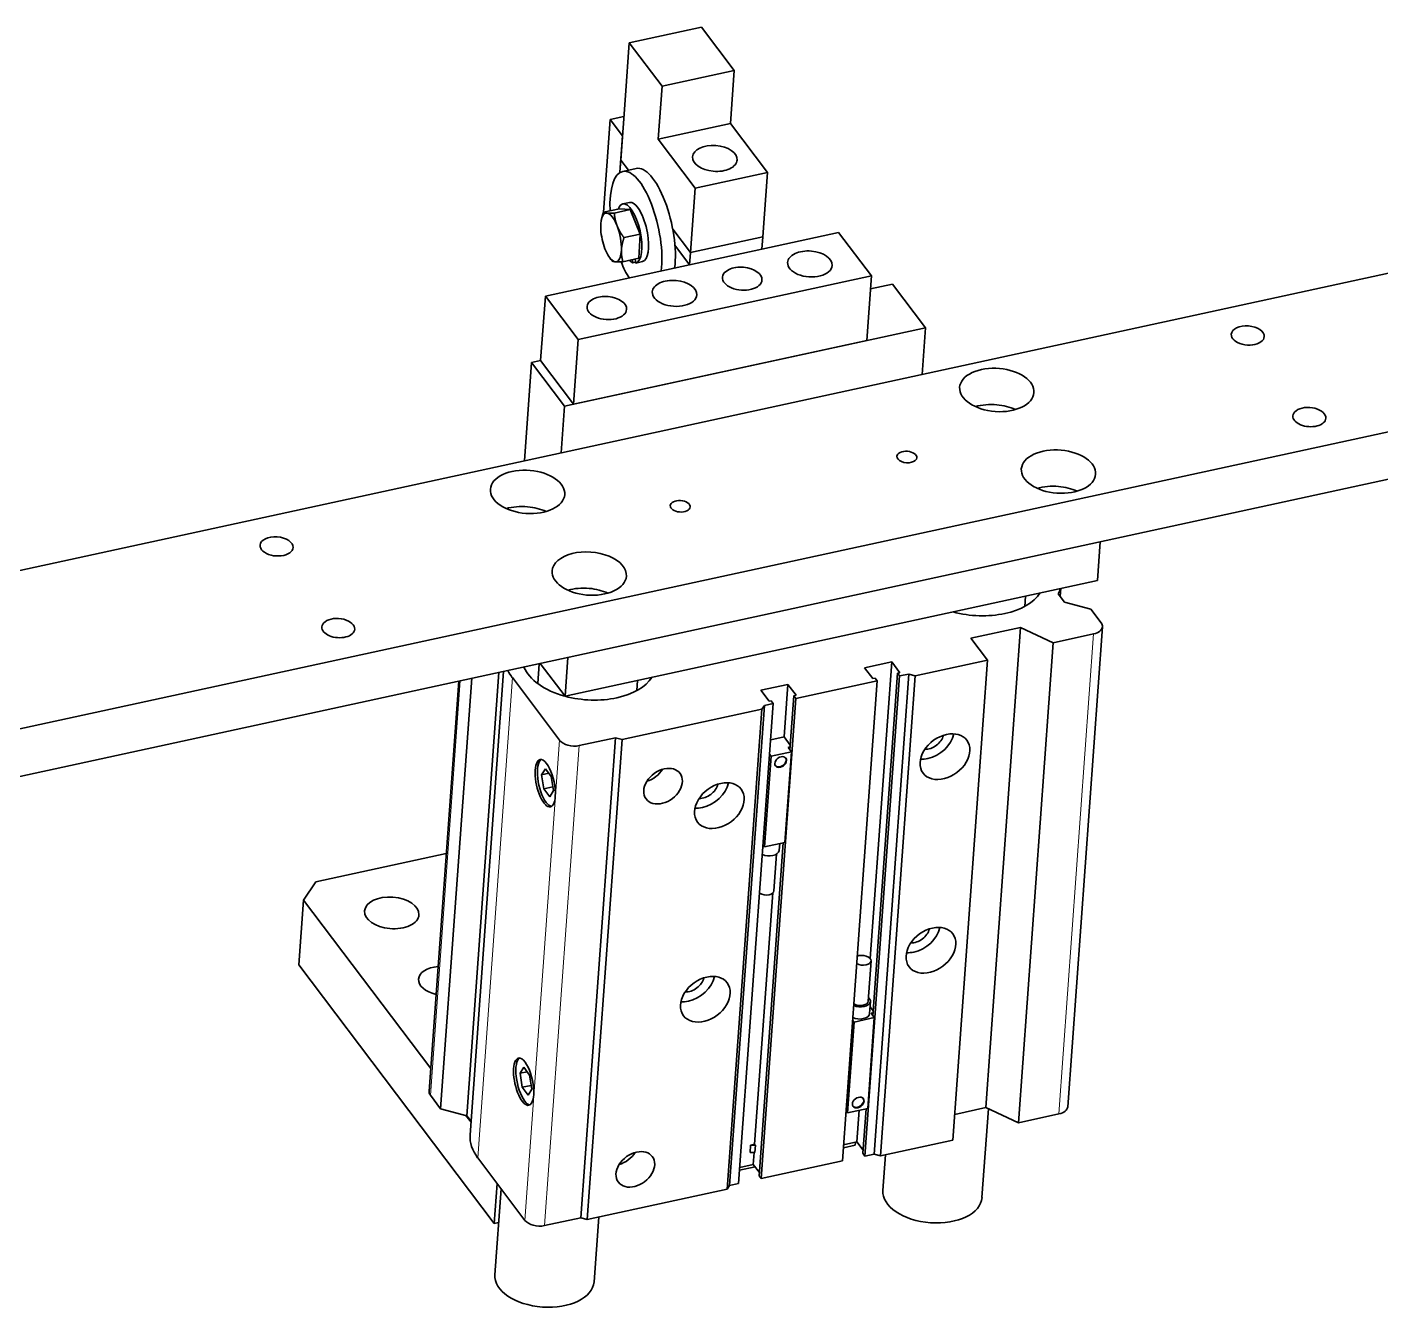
# Model space of a CAD drawing. Header units: millimetres. Extents: x 1333 to 106363, y -60675 to -5704.
# Drawn here: x 4498.9 to 4635.2, y -60171.6 to -60042.5 of the extents above; entities that cross this region are included whole.
import ezdxf

# ---------------------------------------------------------------- set-up
doc = ezdxf.new("R2010")
doc.units = ezdxf.units.MM
doc.header["$LTSCALE"] = 0.5
doc.layers.add('标注线', color=3, linetype='Continuous', lineweight=18)
doc.layers.add('粗实线', color=7, linetype='Continuous', lineweight=35)

# ---------------------------------------------------------------- blocks, each defined once
blk = doc.blocks.new('WGRGRGW')
at = {"color": 7, "lineweight": 13}
for p, q in [((-26104.83, -50537.06), (-26108.32, -50585.41)), ((-26171.6, -50583.51), (-26168.59, -50541.79)), ((-26166.84, -50589.82), (-26163.35, -50541.47)), ((-26158.59, -50547.78), (-26162.08, -50596.13)), ((-26160.1, -50596.65), (-26156.61, -50548.31))]:
    blk.add_line(p, q, dxfattribs=at)
at = {"layer": '粗实线', "ltscale": 0.371861}
for p, q in [((-26144.32, -50475.95), (-26151.59, -50477.53)), ((-26141.01, -50480.34), (-26148.28, -50481.92)), ((-26141.4, -50485.65), (-26148.66, -50487.23)), ((-26137.67, -50490.59), (-26144.94, -50492.17)), ((-26145.41, -50498.67), (-26138.14, -50497.09)), ((-26138.14, -50497.09), (-26145.41, -50498.67)), ((-26145.5, -50499.89), (-26138.23, -50498.31)), ((-26122.79, -50541.28), (-26115.52, -50539.7)), ((-26126.28, -50589.63), (-26119.01, -50588.05))]:
    blk.add_line(p, q, dxfattribs=at)
at = {"layer": '粗实线', "ltscale": 0.274836}
for p, q in [((-26141.01, -50480.34), (-26144.32, -50475.95)), ((-26148.28, -50481.92), (-26151.59, -50477.53)), ((-26130.51, -50496.63), (-26127.2, -50501.02)), ((-26125.07, -50501.85), (-26121.76, -50506.23)), ((-26160.03, -50503.04), (-26156.72, -50507.43)), ((-26160.5, -50509.54), (-26157.19, -50513.93)), ((-26161.41, -50509.74), (-26158.1, -50514.13))]:
    blk.add_line(p, q, dxfattribs=at)
at = {"layer": '粗实线', "ltscale": 0.266243}
for p, q in [((-26151.97, -50482.84), (-26151.59, -50477.53)), ((-26141.4, -50485.65), (-26141.01, -50480.34)), ((-26148.66, -50487.23), (-26148.28, -50481.92))]:
    blk.add_line(p, q, dxfattribs=at)
at = {"layer": '粗实线'}
for p, q in [((-25982.43, -50480.6), (-26298.12, -50549.17)), ((-25972.08, -50494.31), (-26287.77, -50562.89)), ((-25972.43, -50499.18), (-26288.12, -50567.76)), ((-26160.03, -50503.04), (-26145.5, -50499.89)), ((-26156.72, -50507.43), (-26127.2, -50501.02)), ((-26121.76, -50506.23), (-26158.1, -50514.13)), ((-26157.19, -50513.93), (-26127.67, -50507.52)), ((-26158.05, -50543.35), (-26104.45, -50531.7)), ((-26112.2, -50536.43), (-26115.69, -50584.77)), ((-26107.44, -50584.69), (-26103.95, -50536.35)), ((-26108.91, -50537.95), (-26112.41, -50586.29)), ((-26167.6, -50587.53), (-26164.23, -50540.85)), ((-26125.16, -50539.88), (-26127.32, -50569.76)), ((-26115.52, -50539.7), (-26119.01, -50588.05)), ((-26171.73, -50583.11), (-26168.75, -50541.83)), ((-26167.44, -50541.54), (-26170.57, -50584.88)), ((-26164.7, -50540.95), (-26167.92, -50585.59)), ((-26126.63, -50541.8), (-26130.12, -50590.14)), ((-26124.36, -50541.3), (-26127.85, -50589.65)), ((-26124.56, -50541.03), (-26127.06, -50575.52)), ((-26123.45, -50541.11), (-26126.94, -50589.45)), ((-26122.79, -50541.28), (-26126.28, -50589.63)), ((-26134.8, -50543.57), (-26138.3, -50591.92)), ((-26152.31, -50547.7), (-26138.23, -50544.64)), ((-26138.23, -50544.64), (-26141.72, -50592.98)), ((-26137.98, -50544.26), (-26141.48, -50592.61)), ((-26137.08, -50544.07), (-26140.57, -50592.41)), ((-26152.97, -50547.52), (-26156.47, -50595.87)), ((-26152.31, -50547.7), (-26155.81, -50596.04)), ((-26136.08, -50558.11), (-26138.5, -50591.64)), ((-26170.01, -50559.18), (-26183.13, -50562.03)), ((-26184.37, -50563.89), (-26171.57, -50580.85)), ((-26137.13, -50563.15), (-26138.96, -50588.47)), ((-26184.84, -50570.39), (-26165.18, -50596.45)), ((-26155.81, -50596.04), (-26141.72, -50592.98))]:
    blk.add_line(p, q, dxfattribs=at)
at = {"layer": '粗实线', "ltscale": 0.325859}
for p, q in [((-26151.97, -50482.84), (-26152.44, -50489.34)), ((-26138.14, -50497.09), (-26137.67, -50490.59)), ((-26145.41, -50498.67), (-26144.94, -50492.17)), ((-26127.67, -50507.52), (-26127.2, -50501.02)), ((-26160.5, -50509.54), (-26160.03, -50503.04)), ((-26157.19, -50513.93), (-26156.72, -50507.43)), ((-26184.37, -50563.89), (-26184.84, -50570.39))]:
    blk.add_line(p, q, dxfattribs=at)
at = {"layer": '粗实线', "ltscale": 0.070712}
blk.add_line((-26152.13, -50484.96), (-26153.51, -50485.26), dxfattribs=at)
at = {"layer": '粗实线', "ltscale": 0.468722}
blk.add_line((-26154.19, -50494.61), (-26153.51, -50485.26), dxfattribs=at)
at = {"layer": '粗实线', "ltscale": 0.103064}
blk.add_line((-26153.51, -50485.26), (-26152.27, -50486.9), dxfattribs=at)
at = {"layer": '粗实线', "ltscale": 0.309191}
for p, q in [((-26137.67, -50490.59), (-26141.4, -50485.65)), ((-26144.94, -50492.17), (-26148.66, -50487.23))]:
    blk.add_line(p, q, dxfattribs=at)
at = {"layer": '粗实线', "ltscale": 0.183296}
blk.add_line((-26152.53, -50490.56), (-26152.27, -50486.9), dxfattribs=at)
at = {"layer": '粗实线', "ltscale": 0.061099}
for p, q in [((-26152.53, -50490.56), (-26152.44, -50489.34)), ((-26138.23, -50498.31), (-26138.14, -50497.09)), ((-26145.5, -50499.89), (-26145.41, -50498.67)), ((-26127.38, -50575.3), (-26127.3, -50574.08))]:
    blk.add_line(p, q, dxfattribs=at)
at = {"layer": '粗实线', "ltscale": 0.064112}
blk.add_line((-26151.67, -50490.37), (-26152.44, -50489.34), dxfattribs=at)
blk.add_line((-26151.67, -50490.37), (-26152.44, -50489.34), dxfattribs=at)
at = {"layer": '粗实线', "ltscale": 0.069724}
blk.add_line((-26150.87, -50490.19), (-26152.24, -50490.49), dxfattribs=at)
at = {"layer": '粗实线', "ltscale": 0.002232}
blk.add_line((-26152.51, -50490.6), (-26152.53, -50490.56), dxfattribs=at)
blk.add_line((-26152.51, -50490.6), (-26152.53, -50490.56), dxfattribs=at)
at = {"layer": '粗实线', "ltscale": 0.082586}
for p, q in [((-26154.19, -50494.61), (-26152.57, -50494.26)), ((-26153.09, -50494.68), (-26151.48, -50494.33)), ((-26152.11, -50497.16), (-26150.49, -50496.81)), ((-26152.22, -50499.58), (-26150.61, -50499.23))]:
    blk.add_line(p, q, dxfattribs=at)
at = {"layer": '粗实线', "ltscale": 0.054986}
blk.add_line((-26151.48, -50494.33), (-26152.57, -50494.26), dxfattribs=at)
at = {"layer": '粗实线', "ltscale": 0.034862}
for p, q in [((-26151.56, -50493.62), (-26152.24, -50493.76)), ((-26150.24, -50499.57), (-26150.92, -50499.72))]:
    blk.add_line(p, q, dxfattribs=at)
at = {"layer": '粗实线', "ltscale": 0.133604}
blk.add_line((-26150.49, -50496.81), (-26151.48, -50494.33), dxfattribs=at)
at = {"layer": '粗实线', "ltscale": 0.001715}
blk.add_line((-26154.41, -50495.5), (-26154.41, -50495.46), dxfattribs=at)
at = {"layer": '粗实线', "ltscale": 0.120907}
blk.add_line((-26150.61, -50499.23), (-26150.49, -50496.81), dxfattribs=at)
at = {"layer": '粗实线', "ltscale": 0.148472}
blk.add_line((-26145.41, -50498.67), (-26147.2, -50496.3), dxfattribs=at)
blk.add_line((-26145.41, -50498.67), (-26147.2, -50496.3), dxfattribs=at)
at = {"layer": '粗实线', "ltscale": 0.395103}
blk.add_line((-26130.51, -50496.63), (-26138.23, -50498.31), dxfattribs=at)
at = {"layer": '粗实线', "ltscale": 0.122938}
blk.add_line((-26145.5, -50499.89), (-26146.98, -50497.92), dxfattribs=at)
blk.add_line((-26145.5, -50499.89), (-26146.98, -50497.92), dxfattribs=at)
at = {"layer": '粗实线', "ltscale": 0.008138}
blk.add_line((-26153.64, -50499.05), (-26153.55, -50499.18), dxfattribs=at)
at = {"layer": '粗实线', "ltscale": 0.016739}
blk.add_line((-26151.27, -50499.37), (-26151.21, -50499.7), dxfattribs=at)
at = {"layer": '粗实线', "ltscale": 0.013892}
blk.add_line((-26150.94, -50499.64), (-26151.21, -50499.7), dxfattribs=at)
at = {"layer": '粗实线', "ltscale": 0.020649}
blk.add_line((-26150.92, -50499.72), (-26150.99, -50499.31), dxfattribs=at)
at = {"layer": '粗实线', "ltscale": 0.113571}
blk.add_line((-26125.07, -50501.85), (-26127.29, -50502.33), dxfattribs=at)
at = {"layer": '粗实线', "ltscale": 0.23578}
for p, q in [((-26122.1, -50510.94), (-26121.76, -50506.23)), ((-26158.1, -50514.13), (-26158.44, -50518.83))]:
    blk.add_line(p, q, dxfattribs=at)
at = {"layer": '粗实线', "ltscale": 0.046483}
for p, q in [((-26160.5, -50509.54), (-26161.41, -50509.74)), ((-26124.36, -50541.3), (-26123.45, -50541.11)), ((-26137.98, -50544.26), (-26137.08, -50544.07)), ((-26127.85, -50589.65), (-26126.94, -50589.45)), ((-26141.48, -50592.61), (-26140.57, -50592.41))]:
    blk.add_line(p, q, dxfattribs=at)
at = {"layer": '粗实线', "ltscale": 0.495883}
blk.add_line((-26161.41, -50509.74), (-26162.13, -50519.63), dxfattribs=at)
at = {"layer": '粗实线', "ltscale": 0.195625}
for p, q in [((-26104.17, -50527.8), (-26104.45, -50531.7)), ((-26157.77, -50539.44), (-26158.05, -50543.35))]:
    blk.add_line(p, q, dxfattribs=at)
at = {"layer": '粗实线', "ltscale": 0.040319}
blk.add_line((-26108.19, -50533.31), (-26108.13, -50532.5), dxfattribs=at)
at = {"layer": '粗实线', "ltscale": 0.051035}
for p, q in [((-26111.77, -50534.29), (-26111.69, -50533.28)), ((-26150.83, -50542.78), (-26150.76, -50541.76))]:
    blk.add_line(p, q, dxfattribs=at)
at = {"layer": '粗实线', "ltscale": 0.052314}
blk.add_line((-26107.76, -50533.87), (-26108.39, -50533.03), dxfattribs=at)
at = {"layer": '粗实线', "ltscale": 0.136812}
for p, q in [((-26105.12, -50534.57), (-26107.76, -50533.87)), ((-26170.57, -50584.88), (-26167.92, -50585.59))]:
    blk.add_line(p, q, dxfattribs=at)
at = {"layer": '粗实线', "ltscale": 0.085886}
for p, q in [((-26104.08, -50535.94), (-26105.12, -50534.57)), ((-26171.6, -50583.51), (-26170.57, -50584.88))]:
    blk.add_line(p, q, dxfattribs=at)
at = {"layer": '粗实线', "ltscale": 0.254691}
blk.add_line((-26117.18, -50537.51), (-26112.2, -50536.43), dxfattribs=at)
at = {"layer": '粗实线', "ltscale": 0.180961}
for p, q in [((-26112.2, -50536.43), (-26108.91, -50537.95)), ((-26115.69, -50584.77), (-26112.41, -50586.29))]:
    blk.add_line(p, q, dxfattribs=at)
at = {"layer": '粗实线', "ltscale": 0.137418}
blk.add_line((-26115.52, -50539.7), (-26117.18, -50537.51), dxfattribs=at)
at = {"layer": '粗实线', "ltscale": 0.209172}
for p, q in [((-26108.91, -50537.95), (-26104.83, -50537.06)), ((-26112.41, -50586.29), (-26108.32, -50585.41))]:
    blk.add_line(p, q, dxfattribs=at)
at = {"layer": '粗实线', "ltscale": 0.099616}
blk.add_line((-26160.8, -50542.06), (-26160.66, -50540.07), dxfattribs=at)
at = {"layer": '粗实线', "ltscale": 0.206706}
blk.add_line((-26160.54, -50540.05), (-26158.05, -50543.35), dxfattribs=at)
at = {"layer": '粗实线', "ltscale": 0.139448}
for p, q in [((-26127.89, -50540.47), (-26125.16, -50539.88)), ((-26138.34, -50542.74), (-26135.61, -50542.15))]:
    blk.add_line(p, q, dxfattribs=at)
at = {"layer": '粗实线', "ltscale": 0.068709}
for p, q in [((-26127.06, -50541.57), (-26127.89, -50540.47)), ((-26125.16, -50539.88), (-26124.34, -50540.98)), ((-26135.61, -50542.15), (-26134.78, -50543.25)), ((-26137.51, -50543.84), (-26138.34, -50542.74))]:
    blk.add_line(p, q, dxfattribs=at)
at = {"layer": '粗实线', "ltscale": 0.395077}
for p, q in [((-26163.35, -50541.47), (-26158.59, -50547.78)), ((-26166.84, -50589.82), (-26162.08, -50596.13))]:
    blk.add_line(p, q, dxfattribs=at)
at = {"layer": '粗实线', "ltscale": 0.264761}
blk.add_line((-26135.61, -50542.15), (-26135.99, -50547.43), dxfattribs=at)
at = {"layer": '粗实线', "ltscale": 0.418344}
for p, q in [((-26134.8, -50543.57), (-26126.63, -50541.8)), ((-26138.3, -50591.92), (-26130.12, -50590.14))]:
    blk.add_line(p, q, dxfattribs=at)
at = {"layer": '粗实线', "ltscale": 0.011621}
for p, q in [((-26126.84, -50541.52), (-26127.06, -50541.57)), ((-26124.34, -50540.98), (-26124.56, -50541.03)), ((-26134.78, -50543.25), (-26135.01, -50543.3)), ((-26137.28, -50543.79), (-26137.51, -50543.84))]:
    blk.add_line(p, q, dxfattribs=at)
at = {"layer": '粗实线', "ltscale": 0.017177}
for p, q in [((-26126.63, -50541.8), (-26126.84, -50541.52)), ((-26124.56, -50541.03), (-26124.36, -50541.3)), ((-26135.01, -50543.3), (-26134.8, -50543.57)), ((-26137.08, -50544.07), (-26137.28, -50543.79)), ((-26128.06, -50589.37), (-26127.85, -50589.65)), ((-26138.5, -50591.64), (-26138.3, -50591.92))]:
    blk.add_line(p, q, dxfattribs=at)
at = {"layer": '粗实线', "ltscale": 0.034203}
for p, q in [((-26123.45, -50541.11), (-26122.79, -50541.28)), ((-26152.97, -50547.52), (-26152.31, -50547.7)), ((-26126.94, -50589.45), (-26126.28, -50589.63)), ((-26156.47, -50595.87), (-26155.81, -50596.04))]:
    blk.add_line(p, q, dxfattribs=at)
at = {"layer": '粗实线', "ltscale": 0.272775}
blk.add_line((-26135.01, -50543.3), (-26135.4, -50548.74), dxfattribs=at)
at = {"layer": '粗实线', "ltscale": 0.022374}
for p, q in [((-26138.23, -50544.64), (-26137.98, -50544.26)), ((-26141.72, -50592.98), (-26141.48, -50592.61))]:
    blk.add_line(p, q, dxfattribs=at)
at = {"layer": '粗实线', "ltscale": 0.185931}
for p, q in [((-26156.61, -50548.31), (-26152.97, -50547.52)), ((-26160.1, -50596.65), (-26156.47, -50595.87))]:
    blk.add_line(p, q, dxfattribs=at)
at = {"layer": '粗实线', "ltscale": 0.0689}
for p, q in [((-26137.34, -50547.73), (-26135.99, -50547.43)), ((-26130, -50588.52), (-26128.66, -50588.23)), ((-26140.45, -50590.79), (-26139.1, -50590.5))]:
    blk.add_line(p, q, dxfattribs=at)
at = {"layer": '粗实线', "ltscale": 0.051772}
for p, q in [((-26135.99, -50547.43), (-26135.37, -50548.26)), ((-26128.66, -50588.23), (-26128.03, -50589.05)), ((-26139.1, -50590.5), (-26138.48, -50591.32))]:
    blk.add_line(p, q, dxfattribs=at)
at = {"layer": '粗实线', "ltscale": 0.104586}
for p, q in [((-26135.26, -50548.93), (-26137.3, -50549.38)), ((-26137.96, -50558.52), (-26135.92, -50558.07)), ((-26126.91, -50575.71), (-26128.95, -50576.16)), ((-26129.61, -50585.3), (-26127.57, -50584.85))]:
    blk.add_line(p, q, dxfattribs=at)
at = {"layer": '粗实线', "ltscale": 0.45824}
for p, q in [((-26135.26, -50548.93), (-26135.92, -50558.07)), ((-26137.3, -50549.38), (-26137.96, -50558.52)), ((-26129.61, -50585.3), (-26128.95, -50576.16)), ((-26127.57, -50584.85), (-26126.91, -50575.71))]:
    blk.add_line(p, q, dxfattribs=at)
at = {"layer": '粗实线', "ltscale": 0.010524}
for p, q in [((-26135.38, -50548.45), (-26135.59, -50548.5)), ((-26127.03, -50575.23), (-26127.24, -50575.27))]:
    blk.add_line(p, q, dxfattribs=at)
at = {"layer": '粗实线', "ltscale": 0.027484}
for p, q in [((-26135.59, -50548.5), (-26135.26, -50548.93)), ((-26127.24, -50575.27), (-26126.91, -50575.71))]:
    blk.add_line(p, q, dxfattribs=at)
at = {"layer": '粗实线', "ltscale": 0.011904}
for p, q in [((-26137.3, -50549.38), (-26137.45, -50549.19)), ((-26138.11, -50558.33), (-26137.96, -50558.52)), ((-26128.95, -50576.16), (-26129.1, -50575.97)), ((-26129.76, -50585.11), (-26129.61, -50585.3))]:
    blk.add_line(p, q, dxfattribs=at)
at = {"layer": '粗实线', "ltscale": 0.036145}
for p, q in [((-26160.03, -50550.64), (-26160.41, -50551.26)), ((-26159.58, -50553.46), (-26159.21, -50552.84)), ((-26162.21, -50580.7), (-26162.58, -50581.32)), ((-26161.76, -50583.52), (-26161.38, -50582.91))]:
    blk.add_line(p, q, dxfattribs=at)
at = {"layer": '粗实线', "ltscale": 0.036912}
for p, q in [((-26160.41, -50551.26), (-26159.69, -50551.1)), ((-26162.58, -50581.32), (-26161.86, -50581.16))]:
    blk.add_line(p, q, dxfattribs=at)
at = {"layer": '粗实线', "ltscale": 0.071468}
for p, q in [((-26160.41, -50551.26), (-26160.18, -50552.67)), ((-26159.21, -50552.84), (-26159.44, -50551.43)), ((-26162.58, -50581.32), (-26162.35, -50582.73)), ((-26161.38, -50582.91), (-26161.61, -50581.49))]:
    blk.add_line(p, q, dxfattribs=at)
at = {"layer": '粗实线', "ltscale": 0.049587}
for p, q in [((-26159.44, -50551.43), (-26160.03, -50550.64)), ((-26160.18, -50552.67), (-26159.58, -50553.46)), ((-26161.61, -50581.49), (-26162.21, -50580.7)), ((-26162.35, -50582.73), (-26161.76, -50583.52))]:
    blk.add_line(p, q, dxfattribs=at)
at = {"layer": '粗实线', "ltscale": 0.046578}
for p, q in [((-26160.18, -50552.67), (-26159.27, -50552.47)), ((-26162.35, -50582.73), (-26161.44, -50582.54))]:
    blk.add_line(p, q, dxfattribs=at)
at = {"layer": '粗实线', "ltscale": 0.034825}
blk.add_line((-26136.43, -50558.19), (-26136.48, -50558.88), dxfattribs=at)
at = {"layer": '粗实线', "ltscale": 0.183993}
blk.add_line((-26136.75, -50559.26), (-26137.01, -50562.93), dxfattribs=at)
at = {"layer": '粗实线', "ltscale": 0.11187}
blk.add_line((-26184.37, -50563.89), (-26183.13, -50562.03), dxfattribs=at)
at = {"layer": '粗实线', "ltscale": 0.203662}
blk.add_line((-26127.53, -50574.06), (-26127.24, -50570), dxfattribs=at)
at = {"layer": '粗实线', "ltscale": 0.026126}
blk.add_line((-26127.34, -50574.62), (-26127.02, -50575.04), dxfattribs=at)
at = {"layer": '粗实线', "ltscale": 0.042875}
blk.add_line((-26168.02, -50585.56), (-26167.51, -50586.24), dxfattribs=at)
at = {"layer": '粗实线', "ltscale": 0.035177}
blk.add_line((-26167.92, -50585.59), (-26167.5, -50586.15), dxfattribs=at)
at = {"layer": '粗实线', "ltscale": 0.159861}
blk.add_line((-26128.43, -50585.04), (-26128.66, -50588.23), dxfattribs=at)
at = {"layer": '粗实线', "ltscale": 0.224887}
blk.add_line((-26127.73, -50584.89), (-26128.06, -50589.37), dxfattribs=at)
at = {"layer": '粗实线', "ltscale": 0.160408}
blk.add_line((-26118.82, -50585.45), (-26115.69, -50584.77), dxfattribs=at)
at = {"layer": '粗实线', "ltscale": 0.44783}
blk.add_line((-26116.07, -50593.83), (-26115.42, -50584.9), dxfattribs=at)
at = {"layer": '粗实线', "ltscale": 0.036659}
for p, q in [((-26139.41, -50589.28), (-26139.36, -50588.55)), ((-26138.88, -50588.57), (-26138.93, -50589.3))]:
    blk.add_line(p, q, dxfattribs=at)
at = {"layer": '粗实线', "ltscale": 0.020472}
blk.add_line((-26139.36, -50588.55), (-26138.96, -50588.47), dxfattribs=at)
at = {"layer": '粗实线', "ltscale": 0.006385}
blk.add_line((-26138.96, -50588.47), (-26138.88, -50588.57), dxfattribs=at)
at = {"layer": '粗实线', "ltscale": 0.0605}
blk.add_line((-26128.84, -50588.55), (-26130.02, -50588.81), dxfattribs=at)
at = {"layer": '粗实线', "ltscale": 0.01455}
blk.add_line((-26128.84, -50588.55), (-26128.82, -50588.26), dxfattribs=at)
at = {"layer": '粗实线', "ltscale": 0.060152}
blk.add_line((-26139.02, -50589.3), (-26139.1, -50590.5), dxfattribs=at)
at = {"layer": '粗实线', "ltscale": 0.179995}
blk.add_line((-26126.04, -50593.11), (-26125.78, -50589.52), dxfattribs=at)
at = {"layer": '粗实线', "ltscale": 0.079448}
blk.add_line((-26138.92, -50590.74), (-26140.47, -50591.08), dxfattribs=at)
at = {"layer": '粗实线', "ltscale": 0.202459}
blk.add_line((-26164.89, -50592.41), (-26165.18, -50596.45), dxfattribs=at)
at = {"layer": '粗实线', "ltscale": 0.433371}
blk.add_line((-26165.11, -50601.6), (-26164.48, -50592.95), dxfattribs=at)
at = {"layer": '粗实线', "ltscale": 0.023251}
blk.add_line((-26164.73, -50596.35), (-26165.18, -50596.45), dxfattribs=at)
at = {"layer": '粗实线', "ltscale": 0.327058}
blk.add_line((-26155.13, -50602.32), (-26154.66, -50595.79), dxfattribs=at)
at = {"layer": '粗实线'}
blk.add_arc((-26147.76, -50495.33), 6.95, 213.662, 216.9437, dxfattribs=at)
for centre, major_axis, ratio, start_param, end_param in [((-26142.96, -50489.18), (2.24, -0.16), 0.579956, 3.141707, 4.681691), ((-26142.96, -50489.18), (2.24, -0.16), 0.579956, 0.000115, 3.141707), ((-26150.91, -50496.6), (-1.33, 6.11), 0.368436, 3.939583, 6.283228), ((-26149.55, -50496.3), (-1.33, 6.11), 0.368436, 3.939583, 6.283228), ((-26142.96, -50489.18), (2.24, -0.16), 0.579956, 4.681691, 6.2833), ((-26150.91, -50496.6), (-1.33, 6.11), 0.368436, 0.000043, 1.135274), ((-26151.59, -50496.74), (0.65, -2.98), 0.368436, 3.141573, 3.668203), ((-26151.59, -50496.74), (0.65, -2.98), 0.368436, 0.018885, 3.141573), ((-26150.91, -50496.6), (0.65, -2.98), 0.368436, 1.466419, 3.141573), ((-26153.41, -50497.14), (0.53, -2.44), 0.368436, 3.898241, 5.526537), ((-26153.41, -50497.14), (0.53, -2.44), 0.368436, 3.037215, 3.898241), ((-26153.41, -50497.14), (0.53, -2.44), 0.368436, 0.94282, 3.037215), ((-26150.91, -50496.6), (0.65, -2.98), 0.368436, 0.018885, 1.466419), ((-26153.41, -50497.14), (0.53, -2.44), 0.368436, 5.526537, 7.226005), ((-26133.4, -50499.81), (2.24, -0.16), 0.579956, 1.540099, 3.141707), ((-26133.4, -50499.81), (2.24, -0.16), 0.579956, 0.000115, 1.540099), ((-26150.91, -50496.6), (-1.33, 6.11), 0.368436, 2.001027, 2.343603), ((-26151.59, -50496.74), (0.65, -2.98), 0.368436, 5.756561, 6.055545), ((-26133.4, -50499.81), (2.24, -0.16), 0.579956, 3.141707, 6.2833), ((-26140.21, -50501.29), (1.99, -0.14), 0.579956, 3.141707, 6.2833), ((-26140.21, -50501.29), (1.99, -0.14), 0.579956, 1.540099, 3.141707), ((-26140.21, -50501.29), (1.99, -0.14), 0.579956, 0.000115, 1.540099), ((-26147.02, -50502.77), (2.24, -0.16), 0.579956, 3.141707, 6.2833), ((-26147.02, -50502.77), (2.24, -0.16), 0.579956, 1.540099, 3.141707), ((-26147.02, -50502.77), (2.24, -0.16), 0.579956, 0.000115, 1.540099), ((-26153.84, -50504.25), (1.99, -0.14), 0.579956, 1.540099, 3.141707), ((-26153.84, -50504.25), (1.99, -0.14), 0.579956, 0.000115, 1.540099), ((-26153.84, -50504.25), (1.99, -0.14), 0.579956, 3.141707, 6.2833), ((-26089.31, -50507.01), (1.66, -0.12), 0.579956, 0.000066, 3.141658), ((-26089.31, -50507.01), (1.66, -0.12), 0.579956, 3.141658, 5.681691), ((-26089.31, -50507.01), (1.66, -0.12), 0.579956, 5.681691, 6.283251), ((-26114.58, -50512.5), (3.74, -0.27), 0.579956, 1.540099, 3.141555), ((-26114.58, -50512.5), (3.74, -0.27), 0.579956, 6.283147, 7.823284), ((-26114.58, -50512.5), (3.74, -0.27), 0.579956, 3.141555, 6.283147), ((-26114.85, -50516.15), (-3.74, 0.27), 0.579956, 4.681691, 5.280714), ((-26114.85, -50516.15), (-3.74, 0.27), 0.579956, 4.144064, 4.681691), ((-26083.11, -50515.23), (1.66, -0.12), 0.579956, 2.540099, 3.141658), ((-26083.11, -50515.23), (1.66, -0.12), 0.579956, 0.000066, 2.540099), ((-26083.11, -50515.23), (1.66, -0.12), 0.579956, 3.141658, 6.283251), ((-26123.63, -50519.25), (0.997, -0.072), 0.579956, 1.540099, 3.141707), ((-26123.63, -50519.25), (0.997, -0.072), 0.579956, 0.000115, 1.540099), ((-26108.37, -50520.72), (3.74, -0.27), 0.579956, 1.540099, 3.141555), ((-26108.37, -50520.72), (3.74, -0.27), 0.579956, 6.283147, 7.823284), ((-26123.63, -50519.25), (0.997, -0.072), 0.579956, 3.141707, 6.2833), ((-26108.37, -50520.72), (3.74, -0.27), 0.579956, 3.141555, 6.283147), ((-26161.82, -50522.76), (3.74, -0.27), 0.579956, 1.540099, 3.141555), ((-26161.82, -50522.76), (3.74, -0.27), 0.579956, 6.283147, 7.823284), ((-26161.82, -50522.76), (3.74, -0.27), 0.579956, 3.141555, 6.283147), ((-26108.64, -50524.38), (-3.74, 0.27), 0.579956, 4.681691, 5.280714), ((-26108.64, -50524.38), (-3.74, 0.27), 0.579956, 4.144064, 4.681691), ((-26162.09, -50526.42), (-3.74, 0.27), 0.579956, 4.681691, 5.280714), ((-26162.09, -50526.42), (-3.74, 0.27), 0.579956, 4.144064, 4.681691), ((-26146.45, -50524.21), (0.997, -0.072), 0.579956, 3.141707, 4.681691), ((-26146.45, -50524.21), (0.997, -0.072), 0.579956, 0.000115, 3.141707), ((-26146.45, -50524.21), (0.997, -0.072), 0.579956, 4.681691, 6.2833), ((-26187.09, -50528.25), (1.66, -0.12), 0.579956, 0.000066, 3.141658), ((-26187.09, -50528.25), (1.66, -0.12), 0.579956, 3.141658, 5.681691), ((-26187.09, -50528.25), (1.66, -0.12), 0.579956, 5.681691, 6.283251), ((-26155.61, -50530.99), (3.74, -0.27), 0.579956, 6.283147, 9.42474), ((-26155.61, -50530.99), (3.74, -0.27), 0.579956, 3.141555, 4.681691), ((-26155.61, -50530.99), (3.74, -0.27), 0.579956, 4.681691, 6.283147), ((-26155.88, -50534.64), (-3.74, 0.27), 0.579956, 4.681691, 5.280714), ((-26155.88, -50534.64), (-3.74, 0.27), 0.579956, 4.144064, 4.681691), ((-26116.56, -50531.31), (8.48, -0.61), 0.579956, 6.052276, 6.16151), ((-26116.56, -50531.31), (6.73, -0.49), 0.579956, 4.388572, 5.974811), ((-26180.88, -50536.48), (1.66, -0.12), 0.579956, 0.000066, 2.540099), ((-26180.88, -50536.48), (1.66, -0.12), 0.579956, 3.141658, 6.283251), ((-26180.88, -50536.48), (1.66, -0.12), 0.579956, 2.540099, 3.141658), ((-26105.45, -50536.24), (1.5, -0.11), 0.579956, 5.181691, 6.283119), ((-26105.45, -50536.24), (1.5, -0.11), 0.579956, 6.283119, 6.752488), ((-26155.63, -50539.8), (8.48, -0.61), 0.579956, 3.45963, 3.610895), ((-26155.63, -50539.8), (6.73, -0.49), 0.579956, 3.419981, 4.385632), ((-26155.63, -50539.8), (6.73, -0.49), 0.579956, 4.388572, 5.974811), ((-26119.8, -50549.43), (2.2, 1.66), 0.726572, 1.004836, 3.141492), ((-26121.35, -50547.37), (-1.26, -0.95), 0.726572, 0.735362, 2.406231), ((-26121.35, -50547.37), (2.2, 1.66), 0.726572, 4.146429, 5.582464), ((-26119.8, -50549.43), (2.2, 1.66), 0.726572, 6.283085, 7.288022), ((-26157.23, -50547.49), (1.5, -0.11), 0.579956, 3.610895, 5.181691), ((-26119.8, -50549.43), (2.2, 1.66), 0.726572, 3.141492, 6.283085), ((-26160.04, -50552.1), (0.52, -2.38), 0.368436, 3.141635, 6.283228), ((-26159.81, -50552.05), (-0.52, 2.38), 0.368436, 0.130055, 2.467945), ((-26160.04, -50552.1), (0.52, -2.38), 0.368436, 2.467945, 3.141635), ((-26160.04, -50552.1), (0.52, -2.38), 0.368436, 0.000043, 2.467945), ((-26136.34, -50549.97), (0.519, 0.391), 0.726572, 1.004836, 3.141492), ((-26136.38, -50549.91), (-0.519, -0.391), 0.726572, 0.072384, 1.004836), ((-26136.34, -50549.97), (0.519, 0.391), 0.726572, 3.141492, 6.283085), ((-26136.38, -50549.91), (-0.519, -0.391), 0.726572, 1.004836, 3.068959), ((-26136.34, -50549.97), (0.519, 0.391), 0.726572, 6.283085, 7.288022), ((-26121.35, -50547.37), (2.2, 1.66), 0.726572, 3.842314, 4.146429), ((-26148.18, -50552.4), (1.71, 1.29), 0.726572, 1.004836, 3.141492), ((-26148.18, -50552.4), (1.71, 1.29), 0.726572, 3.141492, 6.283085), ((-26149.84, -50550.2), (1.71, 1.29), 0.726572, 4.224185, 5.200593), ((-26148.18, -50552.4), (1.71, 1.29), 0.726572, 6.283085, 7.288022), ((-26142.51, -50554.36), (2.2, 1.66), 0.726572, 1.004836, 3.141492), ((-26142.51, -50554.36), (2.2, 1.66), 0.726572, 3.141492, 6.283085), ((-26144.06, -50552.31), (-1.26, -0.95), 0.726572, 0.735362, 2.406231), ((-26144.06, -50552.31), (2.2, 1.66), 0.726572, 4.146429, 5.582464), ((-26142.51, -50554.36), (2.2, 1.66), 0.726572, 6.283085, 7.288022), ((-26159.81, -50552.05), (-0.52, 2.38), 0.368436, 2.467945, 3.011535), ((-26144.06, -50552.31), (2.2, 1.66), 0.726572, 3.842314, 4.146429), ((-26137.57, -50558.8), (-1.08, 0.08), 0.579956, 1.016784, 2.040099), ((-26137.57, -50558.8), (-1.08, 0.08), 0.579956, 2.040099, 3.141527), ((-26175.49, -50565.16), (2.74, -0.2), 0.579956, 0.000115, 3.141707), ((-26137.86, -50562.87), (-0.848, 0.061), 0.579956, 0.8324, 2.040099), ((-26137.86, -50562.87), (-0.848, 0.061), 0.579956, 2.040099, 3.141527), ((-26175.49, -50565.16), (2.74, -0.2), 0.579956, 3.141707, 4.681691), ((-26175.49, -50565.16), (2.74, -0.2), 0.579956, 4.681691, 6.2833), ((-26121.21, -50568.93), (2.2, 1.66), 0.726572, 1.004836, 3.141492), ((-26122.76, -50566.87), (-1.26, -0.95), 0.726572, 0.735362, 2.406231), ((-26122.76, -50566.87), (2.2, 1.66), 0.726572, 4.146429, 5.582464), ((-26121.21, -50568.93), (2.2, 1.66), 0.726572, 6.283085, 7.288022), ((-26121.21, -50568.93), (2.2, 1.66), 0.726572, 3.141492, 6.283085), ((-26128.09, -50569.94), (0.848, -0.061), 0.579956, 6.283119, 8.592378), ((-26122.76, -50566.87), (2.2, 1.66), 0.726572, 3.842314, 4.146429), ((-26170.31, -50572.01), (2.49, -0.18), 0.579956, 1.821118, 3.141707), ((-26128.09, -50569.94), (0.848, -0.061), 0.579956, 3.973992, 5.181691), ((-26128.09, -50569.94), (0.848, -0.061), 0.579956, 5.181691, 6.283119), ((-26170.31, -50572.01), (2.49, -0.18), 0.579956, 3.141707, 4.462067), ((-26143.92, -50573.86), (2.2, 1.66), 0.726572, 1.004836, 3.141492), ((-26143.92, -50573.86), (2.2, 1.66), 0.726572, 3.141492, 6.283085), ((-26145.47, -50571.81), (-1.26, -0.95), 0.726572, 0.735362, 2.406231), ((-26145.47, -50571.81), (2.2, 1.66), 0.726572, 4.146429, 5.582464), ((-26143.92, -50573.86), (2.2, 1.66), 0.726572, 6.283085, 7.288022), ((-26145.47, -50571.81), (2.2, 1.66), 0.726572, 3.842314, 4.146429), ((-26128.38, -50574), (1.08, -0.08), 0.579956, 4.158377, 5.181691), ((-26128.38, -50574), (-0.848, 0.061), 0.579956, 0.8324, 2.040099), ((-26128.38, -50574), (-0.848, 0.061), 0.579956, 2.040099, 3.141527), ((-26128.38, -50574), (1.08, -0.08), 0.579956, 5.181691, 6.283119), ((-26128.38, -50574), (1.08, -0.08), 0.579956, 6.283119, 6.956339), ((-26128.47, -50575.22), (1.08, -0.08), 0.579956, 4.158377, 5.181691), ((-26128.47, -50575.22), (1.08, -0.08), 0.579956, 5.181691, 6.283119), ((-26162.21, -50582.16), (0.52, -2.38), 0.368436, 3.141635, 6.283228), ((-26161.98, -50582.11), (-0.52, 2.38), 0.368436, 0.130055, 2.467945), ((-26162.21, -50582.16), (0.52, -2.38), 0.368436, 2.467945, 3.141635), ((-26162.21, -50582.16), (0.52, -2.38), 0.368436, 0.000043, 2.467945), ((-26170.24, -50583.22), (1.5, -0.11), 0.579956, 3.141527, 3.610895), ((-26161.98, -50582.11), (-0.52, 2.38), 0.368436, 2.467945, 3.011535), ((-26128.53, -50584.26), (0.519, 0.391), 0.726572, 6.283085, 9.424678), ((-26128.57, -50584.21), (0.519, 0.391), 0.726572, 4.146429, 6.210551), ((-26128.53, -50584.26), (0.519, 0.391), 0.726572, 4.146429, 6.283085), ((-26128.57, -50584.21), (-0.519, -0.391), 0.726572, 0.072384, 1.004836), ((-26128.53, -50584.26), (0.519, 0.391), 0.726572, 3.141492, 4.146429), ((-26108.94, -50584.58), (1.5, -0.11), 0.579956, 5.181691, 6.283119), ((-26159.12, -50588.14), (8.48, -0.61), 0.579956, 3.141663, 3.610895), ((-26139.44, -50581.87), (11.47, -0.83), 0.579956, 4.76158, 4.80315), ((-26150.97, -50590.99), (1.71, 1.29), 0.726572, 1.004836, 3.141492), ((-26150.97, -50590.99), (1.71, 1.29), 0.726572, 3.141492, 6.283085), ((-26152.62, -50588.8), (1.71, 1.29), 0.726572, 4.224185, 5.200593), ((-26150.97, -50590.99), (1.71, 1.29), 0.726572, 6.283085, 7.288022), ((-26139.49, -50582.6), (11.47, -0.83), 0.579956, 4.76158, 4.80315), ((-26121.05, -50593.47), (4.99, -0.36), 0.579956, 3.141527, 6.283119), ((-26160.72, -50595.83), (1.5, -0.11), 0.579956, 3.610895, 5.181691), ((-26160.12, -50601.96), (4.99, -0.36), 0.579956, 3.141527, 6.283119)]:
    blk.add_ellipse(centre, major_axis=major_axis, ratio=ratio, start_param=start_param, end_param=end_param, dxfattribs=at)
for points in [[(-26154.41, -50495.46), (-26154.38, -50495.29), (-26154.34, -50495.12), (-26154.3, -50494.95), (-26154.24, -50494.78), (-26154.19, -50494.61)], [(-26154.19, -50494.61), (-26154.15, -50494.63), (-26154.11, -50494.65), (-26154.04, -50494.67), (-26153.95, -50494.68), (-26153.84, -50494.69)], [(-26153.84, -50494.69), (-26153.73, -50494.7), (-26153.6, -50494.7), (-26153.44, -50494.69), (-26153.27, -50494.69), (-26153.09, -50494.68)], [(-26153.09, -50494.68), (-26153.07, -50494.94), (-26153.03, -50495.2), (-26152.98, -50495.46), (-26152.9, -50495.71), (-26152.8, -50495.97)], [(-26152.8, -50495.97), (-26152.7, -50496.22), (-26152.58, -50496.47), (-26152.44, -50496.7), (-26152.28, -50496.94), (-26152.11, -50497.16)], [(-26152.11, -50497.16), (-26152.19, -50497.42), (-26152.26, -50497.67), (-26152.32, -50497.92), (-26152.36, -50498.17), (-26152.37, -50498.42)], [(-26152.37, -50498.42), (-26152.38, -50498.66), (-26152.37, -50498.9), (-26152.33, -50499.13), (-26152.28, -50499.36), (-26152.22, -50499.58)], [(-26152.97, -50499.59), (-26153.08, -50499.58), (-26153.17, -50499.57), (-26153.24, -50499.55), (-26153.29, -50499.53), (-26153.32, -50499.51)], [(-26152.22, -50499.58), (-26152.4, -50499.59), (-26152.57, -50499.6), (-26152.73, -50499.6), (-26152.86, -50499.6), (-26152.97, -50499.59)]]:
    blk.add_open_spline(points, degree=5, dxfattribs=at)

msp = doc.modelspace()

# ---------------------------------------------------------------- block references
at = {"layer": '标注线'}
msp.add_blockref('WGRGRGW', (30711.072, -9566.595), dxfattribs=at)

doc.saveas('drawing.dxf')
